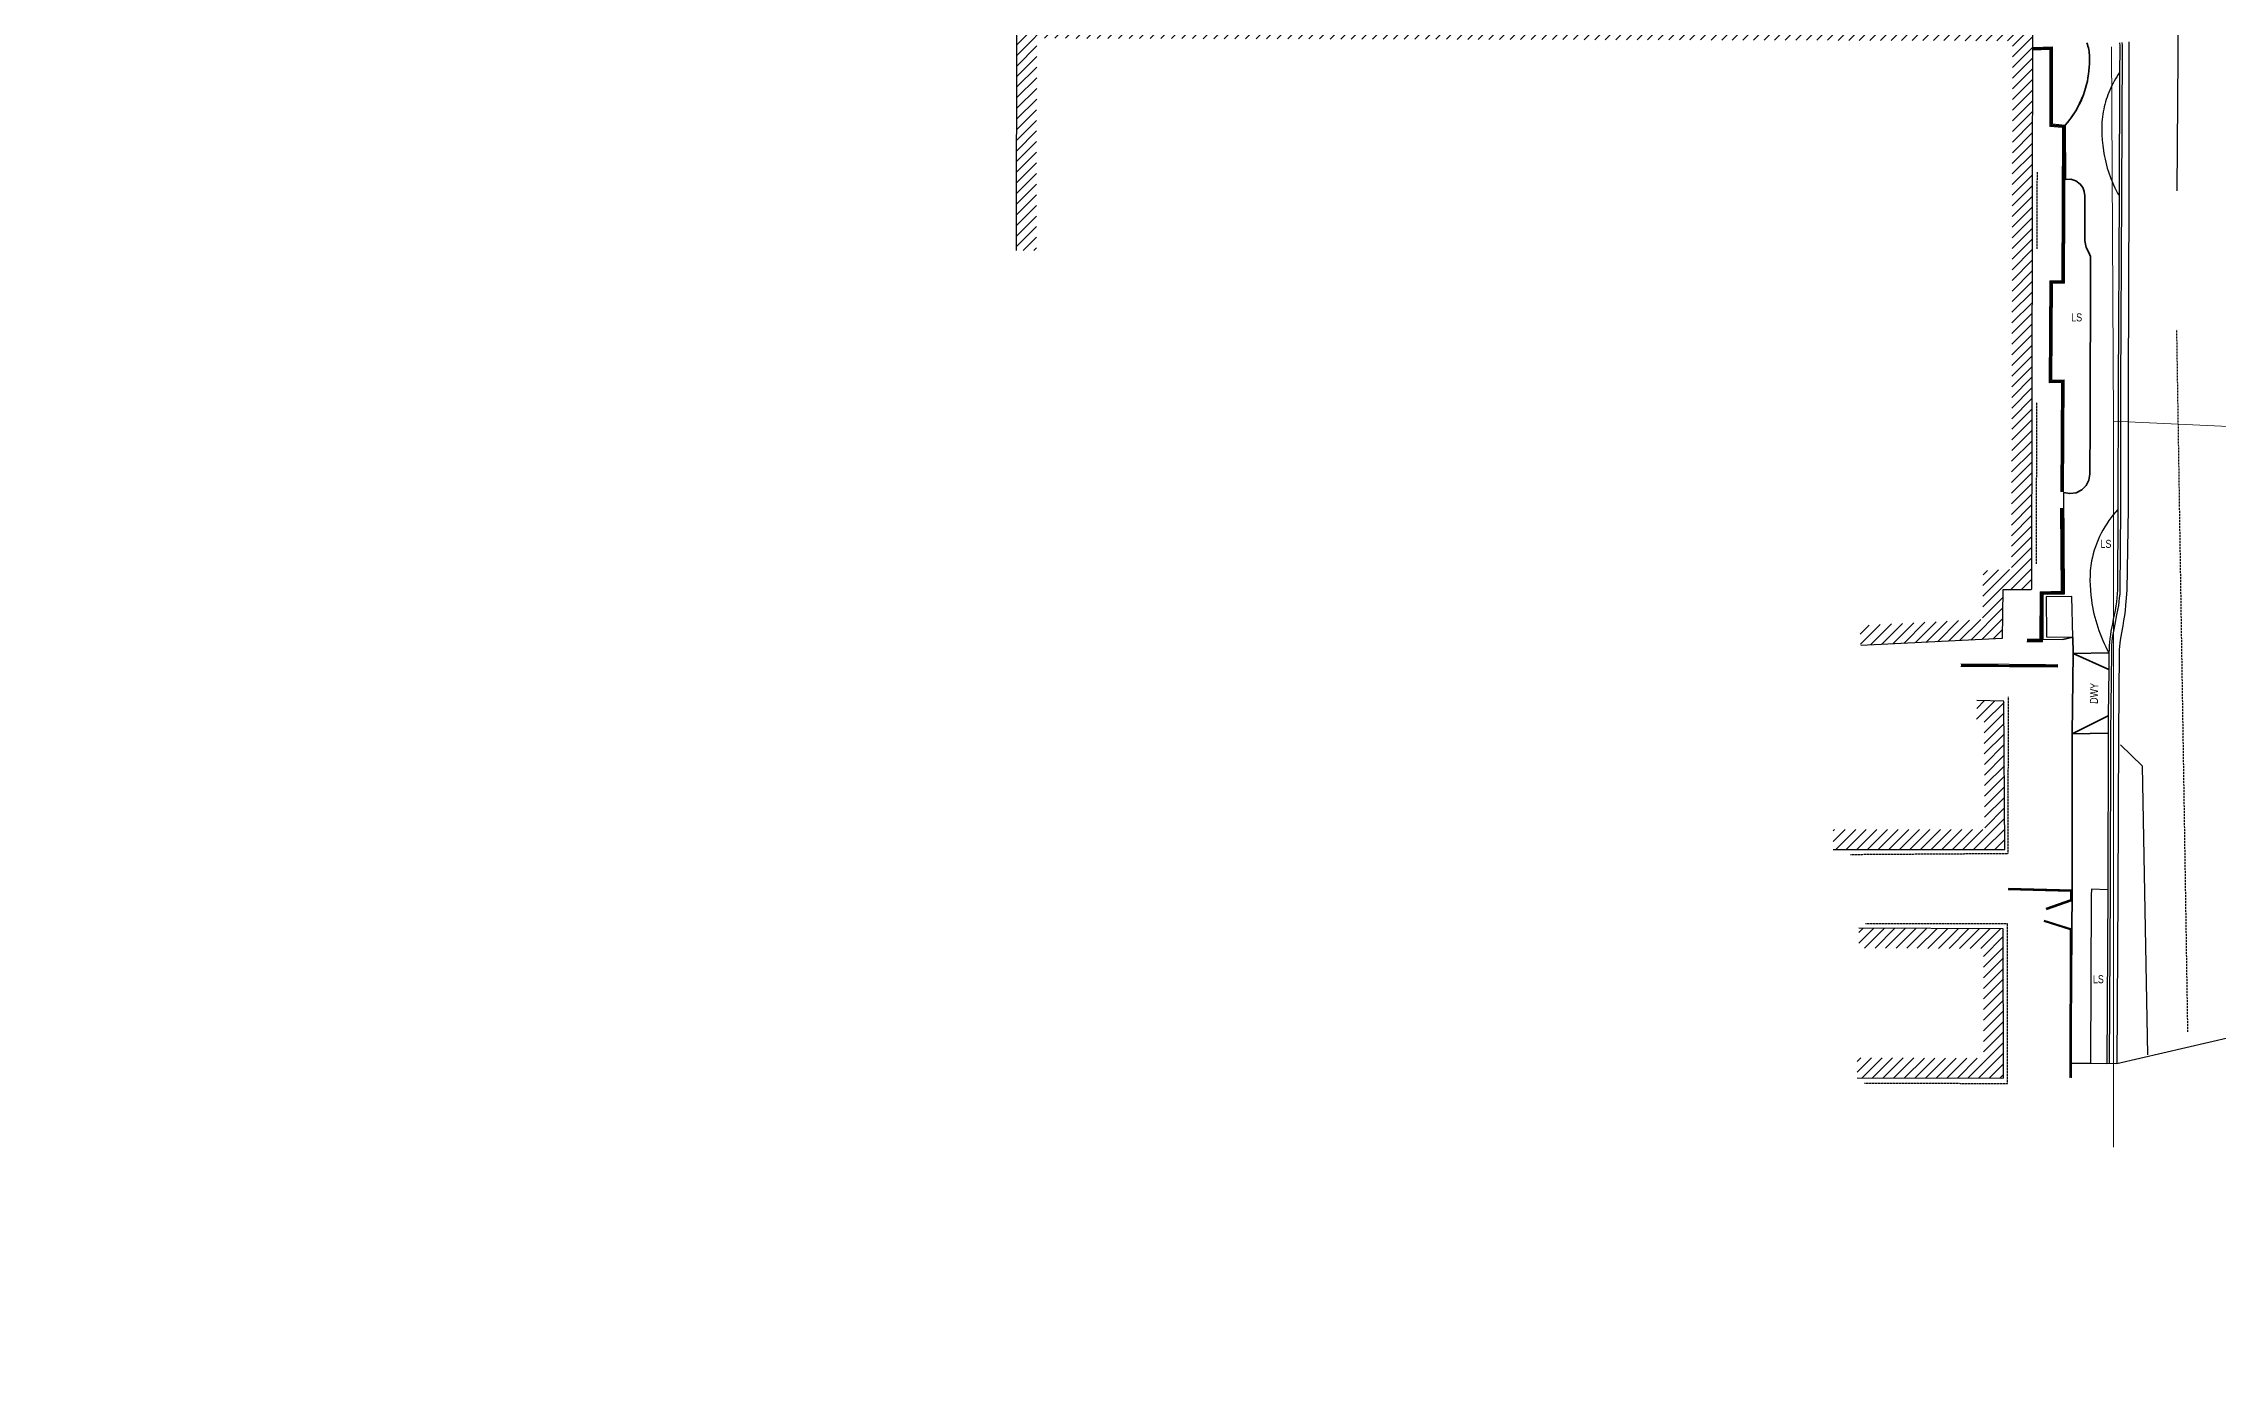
# Model space of a CAD drawing. Header units: feet. Extents: x 0 to 6439502, y 0 to 1884431.
# Drawn here: x 6438532 to 6439075, y 1883511 to 1883839 of the extents above; entities that cross this region are included whole.
import ezdxf
from ezdxf import colors
from ezdxf.entities.mleader import LeaderData, LeaderLine
from ezdxf.lldxf.tags import DXFTag
from ezdxf.math import Vec2, Vec3

# ---------------------------------------------------------------- set-up
doc = ezdxf.new("R2010")
doc.units = ezdxf.units.FT
doc.header["$MEASUREMENT"] = 0
for name, pattern in [('DASHED', [0.75, 0.5, -0.25]), ('DASHED2', [0.375, 0.25, -0.125]), ('HIDDEN2', [0.1875, 0.125, -0.0625])]:
    doc.linetypes.add(name, pattern=pattern)
for name, color, linetype, lineweight in [('V-DETL-PATT-BLDG-', 253, 'Continuous', 13), ('VF-BLDG-LINE-', 253, 'Continuous', 25), ('VF-BLDG-OVHD-LINE-', 253, 'DASHED2', 25), ('VF-ELEC-OVHD-LINE-', 253, 'OVERHEADELECTRIC', 15), ('VF-ROAD-DRIV-LINE-', 253, 'Continuous', 35), ('VF-ROAD-STRP-WHIT-DASH-LINE-', 253, 'DASHED', 25), ('VF-ROAD-STRP-WHIT-LINE-', 253, 'Continuous', 25), ('VF-TOPO-CONC-EDGE-LINE-', 253, 'Continuous', 25), ('VF-TOPO-CONC-GTFL-LINE-', 253, 'Continuous', 25), ('VF-TOPO-CONC-LIPG-LINE-', 253, 'Continuous', 25), ('VF-TOPO-CONC-SWLK-LINE-', 253, 'Continuous', 25), ('VF-TOPO-CONC-TBCB-LINE-', 253, 'Continuous', 25), ('VF-TOPO-CONC-TBWK-LINE-', 253, 'Continuous', 35), ('VF-TOPO-CONC-WALL-LINE-', 253, 'Continuous', 9), ('VF-TOPO-RTWL-LINE-', 253, 'Continuous', 25), ('VF-TOPO-TEXT-', 253, 'Continuous', 25)]:
    doc.layers.add(name, color=color, linetype=linetype, lineweight=lineweight)
doc.layers.add('VF-TINN-DSRF-BNDY-', color=253, linetype='Continuous', lineweight=25, plot=False)
doc.styles.add('NCS1-Anno', font='arial.ttf', dxfattribs={"width": 0.8, "height": 0.1})
doc.styles.get("Standard").update_dxf_attribs({"font": 'arial.ttf'})
tags = doc.linetypes.add('OVERHEADELECTRIC', pattern='A,1,-0.03,["OE",Standard,S=0.08,R=0,X=0,Y=-0.04],-0.16,1', length=2.19).pattern_tags.tags
tags[6] = DXFTag(74, 10)
pattern_1 = [(45, (0, 0), (-1.3258252147, 1.3258252147), [])]

msp = doc.modelspace()

# ---------------------------------------------------------------- hatches: boundary and pattern name
at = {"layer": 'V-DETL-PATT-BLDG-'}
h = msp.add_hatch(dxfattribs=at)
h.set_pattern_fill('ANSI31', color=256, scale=15)
h.set_pattern_definition(pattern_1)
h.paths.add_polyline_path([(6438985.95, 1883688.81), (6439021.34, 1883690.55), (6439021.48, 1883702.71), (6439028.6, 1883702.98), (6439028.92, 1883844.85), (6438775.05, 1883845.51), (6438774.98, 1883787.49), (6438779.98, 1883787.48), (6438780.05, 1883840.5), (6439023.91, 1883839.86), (6439023.61, 1883707.8), (6439016.54, 1883707.53), (6439016.4, 1883695.31), (6438985.7, 1883693.8)])
h = msp.add_hatch(dxfattribs=at)
h.set_pattern_fill('ANSI31', color=256, scale=15)
h.set_pattern_definition(pattern_1)
h.paths.add_polyline_path([(6439014.98, 1883675.06), (6439014.88, 1883670.06), (6439016.79, 1883670.03), (6439016.94, 1883642.82), (6438979.06, 1883642.84), (6438979.06, 1883637.84), (6439021.97, 1883637.81), (6439021.76, 1883674.93)])
h = msp.add_hatch(dxfattribs=at)
h.set_pattern_fill('ANSI31', color=256, scale=15)
h.set_pattern_definition(pattern_1)
h.paths.add_polyline_path([(6438985.51, 1883618.22), (6438985.48, 1883613.22), (6439016.6, 1883613.08), (6439016.63, 1883585.72), (6438985.09, 1883585.78), (6438985.09, 1883580.78), (6439021.64, 1883580.72), (6439021.59, 1883618.05)])

# ---------------------------------------------------------------- linework, layer by layer
at = {"layer": 'VF-BLDG-LINE-'}
for points in [[(6438774.98, 1883787.49), (6438775.05, 1883845.51), (6439028.92, 1883844.85), (6439028.6, 1883702.98), (6439028.51, 1883702.67), (6439021.48, 1883702.71), (6439021.34, 1883690.55), (6438985.95, 1883688.81)], [(6438979.06, 1883637.84), (6439021.97, 1883637.81), (6439021.76, 1883674.93), (6439014.98, 1883675.06)], [(6438985.09, 1883580.78), (6439021.64, 1883580.72), (6439021.59, 1883618.05), (6438985.51, 1883618.22)]]:
    msp.add_lwpolyline(points, dxfattribs=at)
at = {"layer": 'VF-BLDG-OVHD-LINE-'}
for p, q in [((6439030.01, 1883807.08), (6439029.98, 1883787.88)), ((6439029.91, 1883749.46), (6439029.76, 1883709.17))]:
    msp.add_line(p, q, dxfattribs=at)
for points in [[(6438983.41, 1883636.61), (6439022.8, 1883636.87), (6439022.88, 1883675.98)], [(6438986.93, 1883579.49), (6439022.62, 1883579.39), (6439022.6, 1883619.29), (6438987.14, 1883619.29)]]:
    msp.add_lwpolyline(points, dxfattribs=at)
at = {"layer": 'VF-ELEC-OVHD-LINE-', "ltscale": 0.6, "flags": 128}
for points in [[(6439048.66, 1883838.32), (6439049.12, 1883744.88), (6439049.12, 1883563.47)], [(6439049.12, 1883744.88), (6439128.38, 1883741.22), (6439173.03, 1883741.22)]]:
    msp.add_lwpolyline(points, dxfattribs=at)
at = {"layer": 'VF-ROAD-DRIV-LINE-'}
for points in [[(6439047.98, 1883686.93), (6439039.06, 1883686.78), (6439047.94, 1883682.78)], [(6439047.82, 1883671.25), (6439038.81, 1883666.76), (6439047.76, 1883666.88)]]:
    msp.add_lwpolyline(points, dxfattribs=at)
at = {"layer": 'VF-ROAD-STRP-WHIT-DASH-LINE-'}
msp.add_line((6439067.71, 1883592.25), (6439064.95, 1883767.74), dxfattribs=at)
at = {"layer": 'VF-ROAD-STRP-WHIT-LINE-', "ltscale": 0.6}
msp.add_line((6439065.01, 1883802.38), (6439065.36, 1883847.18), dxfattribs=at)
at = {"layer": 'VF-ROAD-STRP-WHIT-LINE-', "ltscale": 0.6, "flags": 128}
msp.add_lwpolyline([(6439050.89, 1883663.99), (6439056.3, 1883658.74), (6439057.64, 1883586.52)], dxfattribs=at)
at = {"layer": 'VF-TINN-DSRF-BNDY-'}
msp.add_lwpolyline([(6439042.45, 1883839.34), (6439042.84, 1883838.06), (6439042.92, 1883837.63), (6439043.12, 1883835.89), (6439043.09, 1883834.13), (6439043.02, 1883833.25), (6439042.95, 1883832.36), (6439042.73, 1883830.63), (6439042.37, 1883828.91), (6439041.84, 1883827.22), (6439041.53, 1883826.39), (6439040.05, 1883823.16), (6439039.63, 1883822.38), (6439037.62, 1883819.48), (6439037.08, 1883818.82), (6439037.13, 1883805.22), (6439038.45, 1883805.26), (6439039.72, 1883804.87), (6439040.8, 1883804.08), (6439041.44, 1883803.21), (6439041.94, 1883801.11), (6439041.98, 1883789.91), (6439042.09, 1883789.05), (6439042.33, 1883788.22), (6439042.88, 1883787.12), (6439043.37, 1883786.02), (6439043.39, 1883785.15), (6439043.26, 1883743.91), (6439043.25, 1883731.6), (6439042.99, 1883730.1), (6439042.28, 1883728.75), (6439041.19, 1883727.68), (6439039.77, 1883726.97), (6439038.2, 1883726.74), (6439036.63, 1883727.03), (6439036.79, 1883701.61), (6439031.46, 1883701.59), (6439031.47, 1883701.03), (6439031.47, 1883699.86), (6439031.49, 1883690.35), (6439036.47, 1883690.34), (6439038.96, 1883690.91), (6439039.06, 1883686.78), (6439038.81, 1883666.76), (6439038.78, 1883627.68), (6439038.47, 1883584.43), (6439043.38, 1883584.42), (6439047.48, 1883584.35), (6439048.07, 1883584.43), (6439049.92, 1883584.38), (6439078.73, 1883591.04)], dxfattribs=at)
at = {"layer": 'VF-TOPO-CONC-EDGE-LINE-'}
msp.add_lwpolyline([(6439038.96, 1883690.91), (6439038.67, 1883701.04), (6439032.26, 1883701), (6439032.34, 1883690.99), (6439038.96, 1883690.91)], close=True, dxfattribs=at)
at = {"layer": 'VF-TOPO-CONC-GTFL-LINE-'}
msp.add_lwpolyline([(6439051.23, 1883839.48), (6439051.26, 1883838.8), (6439051.27, 1883838.12), (6439051.11, 1883801.33), (6439050.86, 1883753.49), (6439050.87, 1883722.84), (6439050.74, 1883702.59), (6439050.67, 1883701.64), (6439050.57, 1883700.7), (6439050.46, 1883699.75), (6439050.34, 1883698.81), (6439050.14, 1883697.62), (6439049.91, 1883696.44), (6439049.43, 1883694.09), (6439049.09, 1883692.4), (6439048.92, 1883691.56), (6439048.8, 1883690.71), (6439048.7, 1883689.78), (6439048.63, 1883688.84), (6439048.6, 1883687.91), (6439048.6, 1883686.97), (6439048.35, 1883666.87), (6439048.25, 1883627.82), (6439048.07, 1883584.43)], dxfattribs=at)
at = {"layer": 'VF-TOPO-CONC-LIPG-LINE-'}
msp.add_lwpolyline([(6439052.92, 1883839.64), (6439052.95, 1883838.91), (6439052.96, 1883838.18), (6439052.94, 1883801.44), (6439052.75, 1883753.68), (6439052.75, 1883723.07), (6439052.46, 1883702.59), (6439052.32, 1883700.71), (6439052.14, 1883698.84), (6439052, 1883697.56), (6439051.84, 1883696.29), (6439051.66, 1883695.02), (6439051.46, 1883693.75), (6439051.29, 1883692.85), (6439051.11, 1883691.96), (6439050.93, 1883691.06), (6439050.79, 1883690.16), (6439050.7, 1883689.36), (6439050.62, 1883688.56), (6439050.57, 1883687.75), (6439050.54, 1883686.94), (6439050.36, 1883666.85), (6439050.21, 1883626.89), (6439049.92, 1883584.38)], dxfattribs=at)
at = {"layer": 'VF-TOPO-CONC-SWLK-LINE-'}
for points in [[(6439050.65, 1883831.92), (6439050.3, 1883831.41), (6439049.96, 1883830.88), (6439049.63, 1883830.34), (6439049.32, 1883829.8), (6439049.02, 1883829.25), (6439048.74, 1883828.69), (6439048.47, 1883828.12), (6439048.21, 1883827.54), (6439047.96, 1883826.96), (6439047.73, 1883826.38), (6439047.52, 1883825.79), (6439047.32, 1883825.19), (6439047.13, 1883824.59), (6439046.96, 1883823.99), (6439046.81, 1883823.38), (6439046.67, 1883822.77), (6439046.54, 1883822.14), (6439046.44, 1883821.51), (6439046.35, 1883820.87), (6439046.28, 1883820.23), (6439046.23, 1883819.58), (6439046.19, 1883818.94), (6439046.17, 1883818.29), (6439046.17, 1883817.64), (6439046.18, 1883816.99), (6439046.2, 1883816.34), (6439046.29, 1883815.04), (6439046.42, 1883813.75), (6439046.6, 1883812.47), (6439046.72, 1883811.74), (6439046.86, 1883811), (6439047.01, 1883810.26), (6439047.18, 1883809.53), (6439047.37, 1883808.81), (6439047.58, 1883808.08), (6439047.8, 1883807.36), (6439048.04, 1883806.65), (6439048.29, 1883805.94), (6439048.56, 1883805.23), (6439048.85, 1883804.54), (6439049.15, 1883803.85), (6439049.47, 1883803.17), (6439049.8, 1883802.49), (6439050.15, 1883801.83), (6439050.51, 1883801.18)], [(6439050.24, 1883722.81), (6439049.63, 1883722.14), (6439049.05, 1883721.44), (6439048.49, 1883720.73), (6439047.95, 1883719.99), (6439047.43, 1883719.23), (6439046.95, 1883718.45), (6439046.48, 1883717.65), (6439046.05, 1883716.84), (6439045.64, 1883716.02), (6439045.27, 1883715.18), (6439044.92, 1883714.33), (6439044.6, 1883713.47), (6439044.31, 1883712.6), (6439044.06, 1883711.72), (6439043.84, 1883710.84), (6439043.65, 1883709.96), (6439043.54, 1883709.35), (6439043.45, 1883708.75), (6439043.38, 1883708.14), (6439043.32, 1883707.53), (6439043.28, 1883706.92), (6439043.26, 1883706.3), (6439043.25, 1883705.07), (6439043.29, 1883703.84), (6439043.37, 1883702.61), (6439043.48, 1883701.38), (6439043.63, 1883700.17), (6439043.75, 1883699.3), (6439043.9, 1883698.44), (6439044.06, 1883697.58), (6439044.25, 1883696.73), (6439044.45, 1883695.87), (6439044.68, 1883695.03), (6439044.92, 1883694.18), (6439045.19, 1883693.35), (6439045.47, 1883692.52), (6439045.77, 1883691.69), (6439046.1, 1883690.88), (6439046.44, 1883690.07), (6439046.8, 1883689.27), (6439047.17, 1883688.48), (6439047.57, 1883687.7), (6439047.98, 1883686.93)], [(6439047.67, 1883627.79), (6439043.59, 1883627.94), (6439043.56, 1883626.38), (6439043.38, 1883584.42), (6439047.48, 1883584.35)]]:
    msp.add_lwpolyline(points, dxfattribs=at)
at = {"layer": 'VF-TOPO-CONC-TBCB-LINE-'}
msp.add_lwpolyline([(6439050.64, 1883839.38), (6439050.67, 1883838.71), (6439050.68, 1883838.05), (6439050.65, 1883831.92), (6439050.51, 1883801.18), (6439050.28, 1883753.59), (6439050.24, 1883722.81), (6439050.15, 1883702.69), (6439050.07, 1883701.69), (6439049.98, 1883700.7), (6439049.86, 1883699.7), (6439049.73, 1883698.71), (6439049.53, 1883697.58), (6439049.3, 1883696.46), (6439049.06, 1883695.34), (6439048.84, 1883694.22), (6439048.49, 1883692.36), (6439048.34, 1883691.43), (6439048.21, 1883690.5), (6439048.12, 1883689.61), (6439048.05, 1883688.72), (6439048.01, 1883687.83), (6439047.98, 1883686.93), (6439047.94, 1883682.78), (6439047.82, 1883671.25), (6439047.76, 1883666.88), (6439047.67, 1883627.79), (6439047.48, 1883584.35)], dxfattribs=at)
at = {"layer": 'VF-TOPO-CONC-TBWK-LINE-'}
for points in [[(6439042.48, 1883839.36), (6439042.63, 1883838.93), (6439042.75, 1883838.5), (6439042.86, 1883838.08), (6439042.95, 1883837.65), (6439043.02, 1883837.22), (6439043.08, 1883836.78), (6439043.12, 1883836.35), (6439043.14, 1883835.91), (6439043.16, 1883835.03), (6439043.14, 1883834.14), (6439043.08, 1883833.26), (6439042.99, 1883832.37), (6439042.88, 1883831.5), (6439042.75, 1883830.64), (6439042.59, 1883829.78), (6439042.39, 1883828.92), (6439042.16, 1883828.06), (6439041.89, 1883827.22), (6439041.6, 1883826.38), (6439041.27, 1883825.55), (6439040.92, 1883824.74), (6439040.53, 1883823.93), (6439040.12, 1883823.15), (6439039.68, 1883822.37), (6439039.21, 1883821.62), (6439038.72, 1883820.89), (6439038.2, 1883820.18), (6439037.65, 1883819.49), (6439037.08, 1883818.82)], [(6439037.13, 1883805.22), (6439038.45, 1883805.26), (6439039.72, 1883804.87), (6439040.8, 1883804.08), (6439041.44, 1883803.21), (6439041.83, 1883802.19), (6439041.94, 1883801.11), (6439041.98, 1883789.91), (6439042.09, 1883789.05), (6439042.33, 1883788.22), (6439042.88, 1883787.12), (6439043.37, 1883786.02), (6439043.39, 1883785.15), (6439043.26, 1883743.91), (6439043.25, 1883731.6), (6439042.99, 1883730.1), (6439042.28, 1883728.75), (6439041.19, 1883727.68), (6439039.77, 1883726.97), (6439038.2, 1883726.74), (6439036.63, 1883727.03)], [(6439036.47, 1883690.34), (6439038.96, 1883690.91), (6439039.06, 1883686.78), (6439038.81, 1883666.76), (6439038.78, 1883627.68), (6439038.47, 1883584.43)]]:
    msp.add_lwpolyline(points, dxfattribs=at)
at = {"layer": 'VF-TOPO-CONC-WALL-LINE-', "linetype": 'HIDDEN2', "flags": 128}
for points, const_width in [([(6439036.31, 1883727.15), (6439036.5, 1883754.85), (6439033.35, 1883754.74), (6439033.52, 1883779.58), (6439036.54, 1883779.61), (6439036.68, 1883818.52), (6439033.52, 1883818.78), (6439033.52, 1883837.99), (6439028.96, 1883837.88)], 0.5), ([(6439027.51, 1883690.07), (6439031.03, 1883690.02), (6439031.14, 1883701.91), (6439036.37, 1883702.05), (6439036.22, 1883723.13)], 0.5), ([(6439035.22, 1883683.7), (6439010.98, 1883683.87)], 0.5), ([(6439022.84, 1883627.97), (6439038.63, 1883627.59), (6439038.6, 1883625.21), (6439032.27, 1883623)], 0.33), ([(6439031.77, 1883620.03), (6439038.48, 1883617.87), (6439038.4, 1883580.82)], 0.33)]:
    msp.add_lwpolyline(points, dxfattribs=dict(at, const_width=const_width))
at = {"layer": 'VF-TOPO-CONC-WALL-LINE-'}
for points in [[(6439036.64, 1883727.15), (6439036.83, 1883755.19), (6439033.68, 1883755.08), (6439033.85, 1883779.25), (6439036.87, 1883779.28), (6439037.01, 1883818.83), (6439033.85, 1883819.09), (6439033.85, 1883838.32), (6439028.94, 1883838.21)], [(6439035.98, 1883727.15), (6439036.17, 1883754.51), (6439033.01, 1883754.4), (6439033.19, 1883779.9), (6439036.21, 1883779.94), (6439036.35, 1883818.22), (6439033.19, 1883818.48), (6439033.19, 1883837.65), (6439028.96, 1883837.55)], [(6439027.5, 1883689.74), (6439031.36, 1883689.69), (6439031.46, 1883701.59), (6439036.7, 1883701.73), (6439036.55, 1883723.13)], [(6439027.51, 1883690.4), (6439030.7, 1883690.36), (6439030.81, 1883702.23), (6439036.03, 1883702.37), (6439035.89, 1883723.13)], [(6439035.22, 1883684.03), (6439010.98, 1883684.2)], [(6439035.22, 1883683.37), (6439010.98, 1883683.54)], [(6439022.83, 1883627.75), (6439038.41, 1883627.37), (6439038.38, 1883625.36), (6439032.2, 1883623.2)], [(6439022.84, 1883628.19), (6439038.85, 1883627.8), (6439038.82, 1883625.05), (6439032.34, 1883622.79)], [(6439031.71, 1883619.84), (6439038.28, 1883617.73), (6439038.2, 1883580.82)], [(6439031.83, 1883620.22), (6439038.68, 1883618.02), (6439038.6, 1883580.82)]]:
    msp.add_lwpolyline(points, dxfattribs=at)
at = {"layer": 'VF-TOPO-RTWL-LINE-'}
msp.add_line((6439037.08, 1883818.82), (6439037.13, 1883805.22), dxfattribs=at)
for points in [[(6439036.63, 1883727.03), (6439036.79, 1883701.61), (6439032.68, 1883701.56)], [(6439031.47, 1883699.86), (6439031.49, 1883690.35), (6439036.47, 1883690.34)]]:
    msp.add_lwpolyline(points, dxfattribs=at)

# ---------------------------------------------------------------- texts
at = {"layer": 'VF-TOPO-TEXT-', "char_height": 2, "width": 3.9885, "attachment_point": 1, "style": 'NCS1-Anno'}
for s, insert, rotation in [('LS', (6439038.56, 1883771.77), 359.8845), ('LS', (6439045.87, 1883715.2), 359.8845), ('DWY', (6439043.22, 1883674.24), 88.8195), ('LS', (6439043.97, 1883606.44), 359.8845)]:
    msp.add_mtext(s, dxfattribs=dict(at, insert=insert, rotation=rotation))

# ---------------------------------------------------------------- leaders
at = {"layer": 'VF-TOPO-TEXT-'}
ml = msp.add_multileader_mtext('Standard', dxfattribs=at)
ml.set_content('BILLBOARD', color=256, style='NCS1-Anno')
ml.set_leader_properties()
ml.build(insert=Vec2(0, 0))
ml.multileader.update_dxf_attribs({"leader_type": 2, "dogleg_length": 0.1, "arrow_head_size": 2, "scale": 20})
ctx = ml.context
ctx.base_point, ctx.scale, ctx.char_height, ctx.arrow_head_size, ctx.landing_gap_size, ctx.plane_origin = Vec3(6439129.69, 1884229.91), 20, 1.875, 2, 0.8, Vec3(6439148.55, 1884238.31)
ctx.text_align_type = 2
notes = []
notes.append((ctx, [(0, (0, 0, 0), (0, 0), (1, 0), 1, [])]))
ctx.mtext.insert, ctx.mtext.alignment, ctx.mtext.flow_direction = Vec3(6439141.99, 1884230.86), 3, 5
for ctx, leaders in notes:
    for number, flags, end, landing, length, lines in leaders:
        leader = LeaderData()
        leader.index, (leader.has_last_leader_line, leader.has_dogleg_vector, leader.attachment_direction) = number, flags
        leader.last_leader_point, leader.dogleg_vector, leader.dogleg_length = Vec3(end), Vec3(landing), length
        for number, points, colour, breaks in lines:
            line = LeaderLine()
            line.index, line.vertices, line.color, line.breaks = number, Vec3.list(points), colors.encode_raw_color(colour), breaks
            leader.lines.append(line)
        ctx.leaders.append(leader)

doc.saveas('drawing.dxf')
